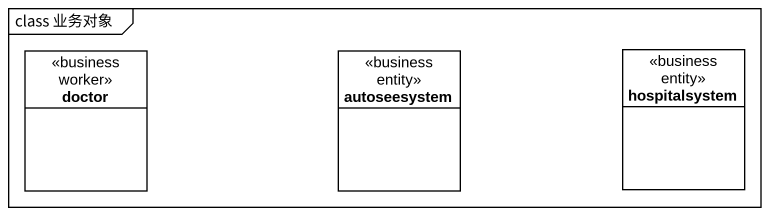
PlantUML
@startuml
mainframe class 业务对象
hide circle
hide empty members
class doctor <<business worker>>
class autoseesystem <<business entity>>
class hospitalsystem <<business entity>>
@enduml
